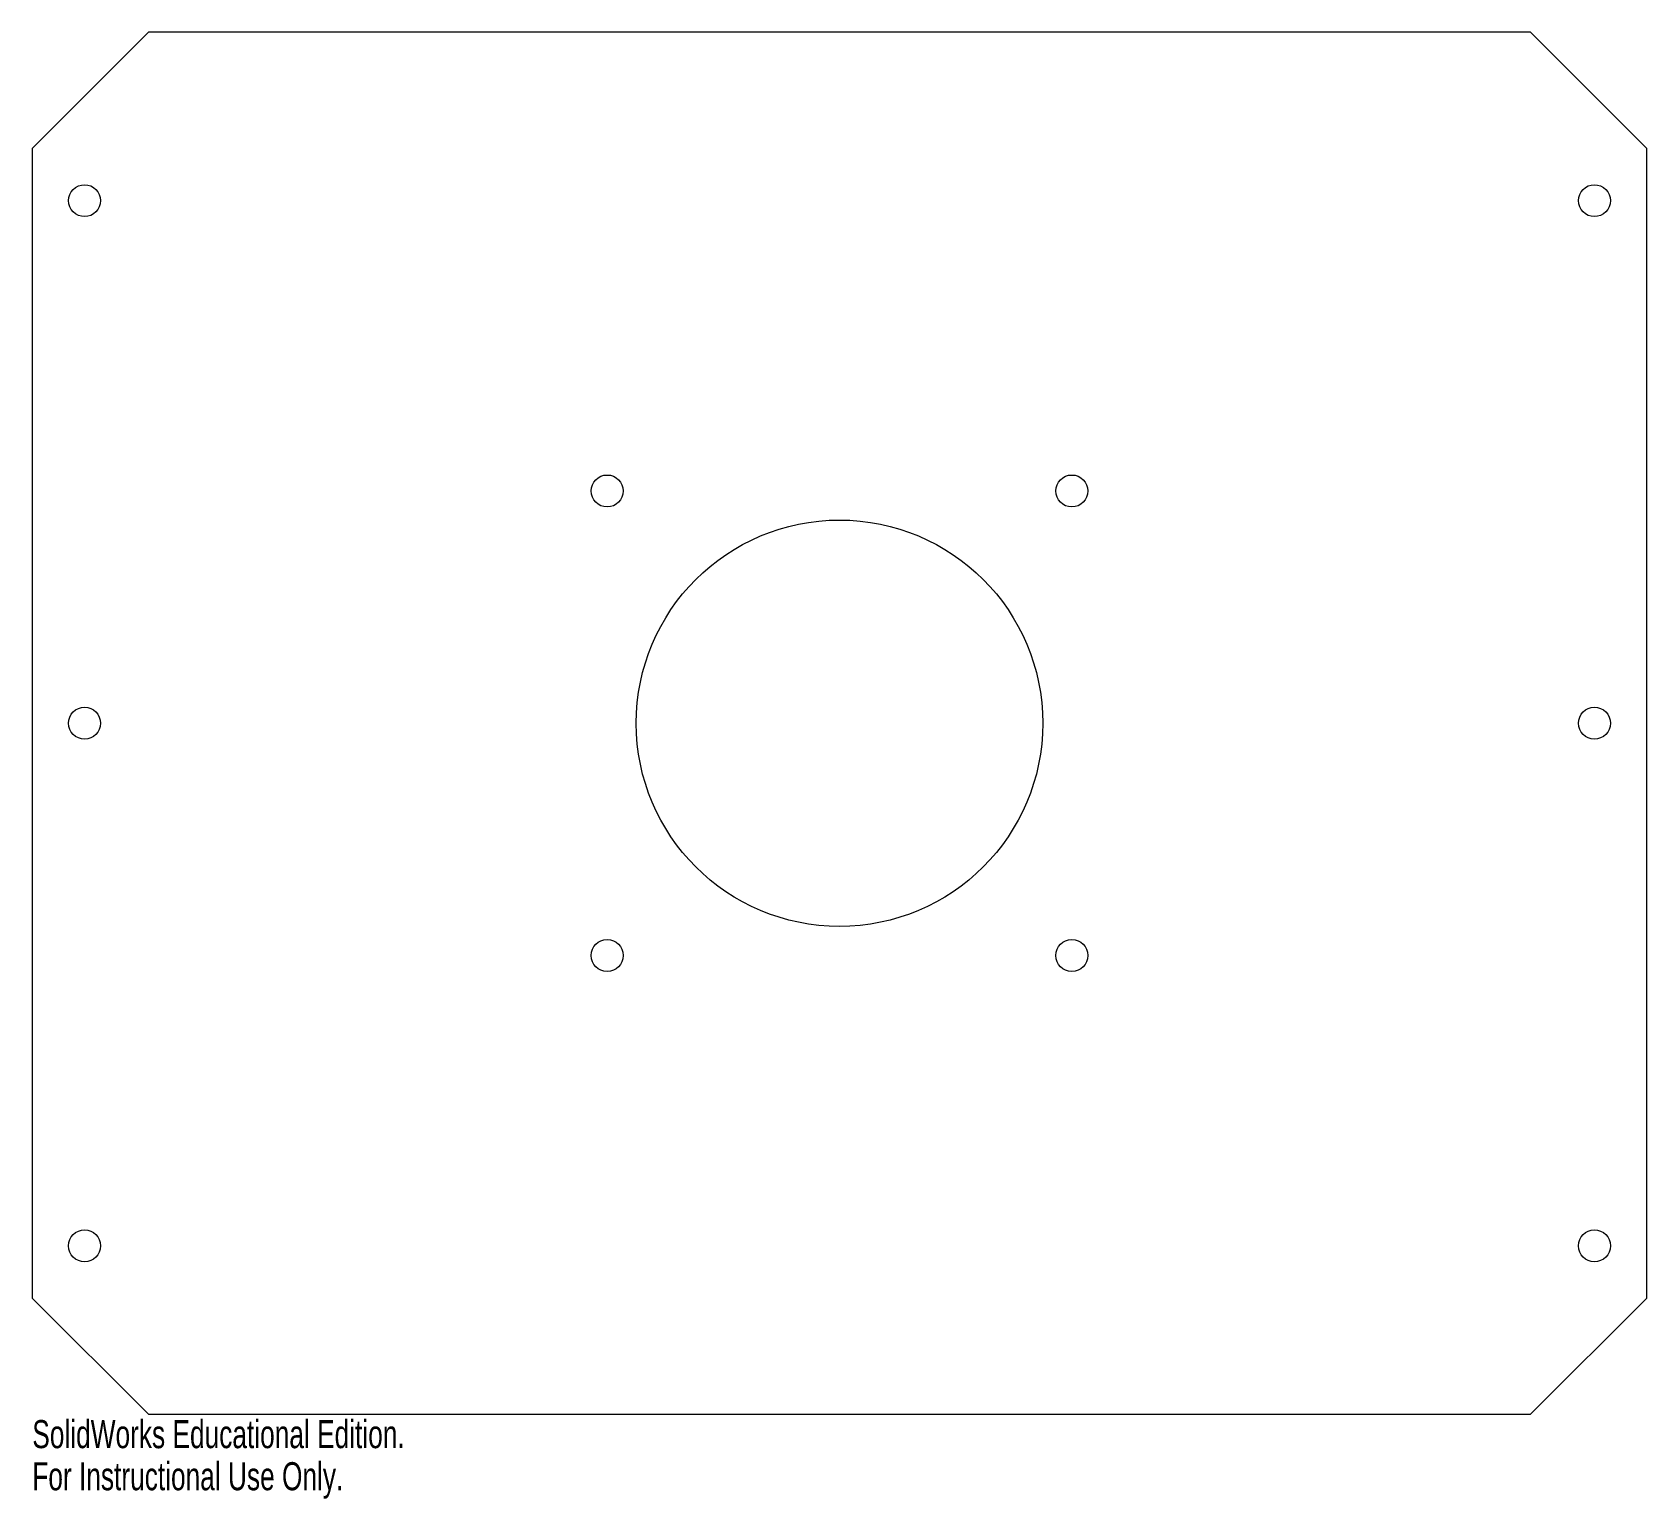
# Model space of a CAD drawing. Header units: millimetres. Extents: x -139 to 139, y -134 to 119.
import ezdxf

# ---------------------------------------------------------------- set-up
doc = ezdxf.new("R2010")
doc.units = ezdxf.units.MM
doc.styles.add('SLDTEXTSTYLE0', font='TXT', dxfattribs={"width": 0.7})

msp = doc.modelspace()

# ---------------------------------------------------------------- linework, layer by layer
at = {"color": 7, "linetype": 'Continuous', "lineweight": 15}
for p, q in [((-119, 119), (-139, 99)), ((119, 119), (-119, 119)), ((139, 99), (119, 119)), ((-139, 99), (-139, -99)), ((139, -99), (139, 99)), ((-139, -99), (-119, -119)), ((119, -119), (139, -99)), ((-119, -119), (119, -119))]:
    msp.add_line(p, q, dxfattribs=at)
for centre, radius in [((-130, 90), 2.75), ((130, 90), 2.75), ((-40, 40), 2.75), ((40, 40), 2.75), ((0, 0), 35), ((-130, 0), 2.75), ((130, 0), 2.75), ((-40, -40), 2.75), ((40, -40), 2.75), ((-130, -90), 2.75), ((130, -90), 2.75)]:
    msp.add_circle(centre, radius, dxfattribs=at)

# ---------------------------------------------------------------- texts
at = {"color": 7, "linetype": 'Continuous', "char_height": 4.8336, "attachment_point": 1, "style": 'SLDTEXTSTYLE0'}
for s, insert in [('SolidWorks Educational Edition.', (-139, -120.02)), ('For Instructional Use Only.', (-139, -127.27))]:
    msp.add_mtext(s, dxfattribs=dict(at, insert=insert))

doc.saveas('drawing.dxf')
